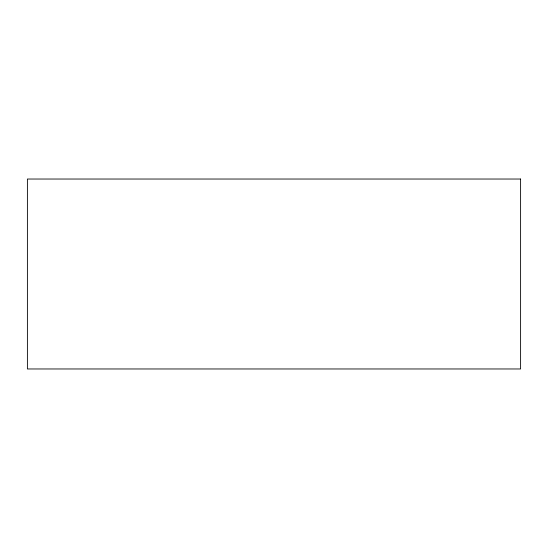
<?xml version="1.0" encoding="UTF-8"?>
<svg xmlns="http://www.w3.org/2000/svg" width="548" height="548" viewBox="0 0 548 548"><rect width="100%" height="100%" fill="white"/><g stroke="black" fill="none" stroke-linecap="round" stroke-linejoin="round"><path stroke-width="0.82" d="M520.6 179.032L27.4 179.032L27.4 368.968L520.6 368.968L520.6 179.032"/></g></svg>
